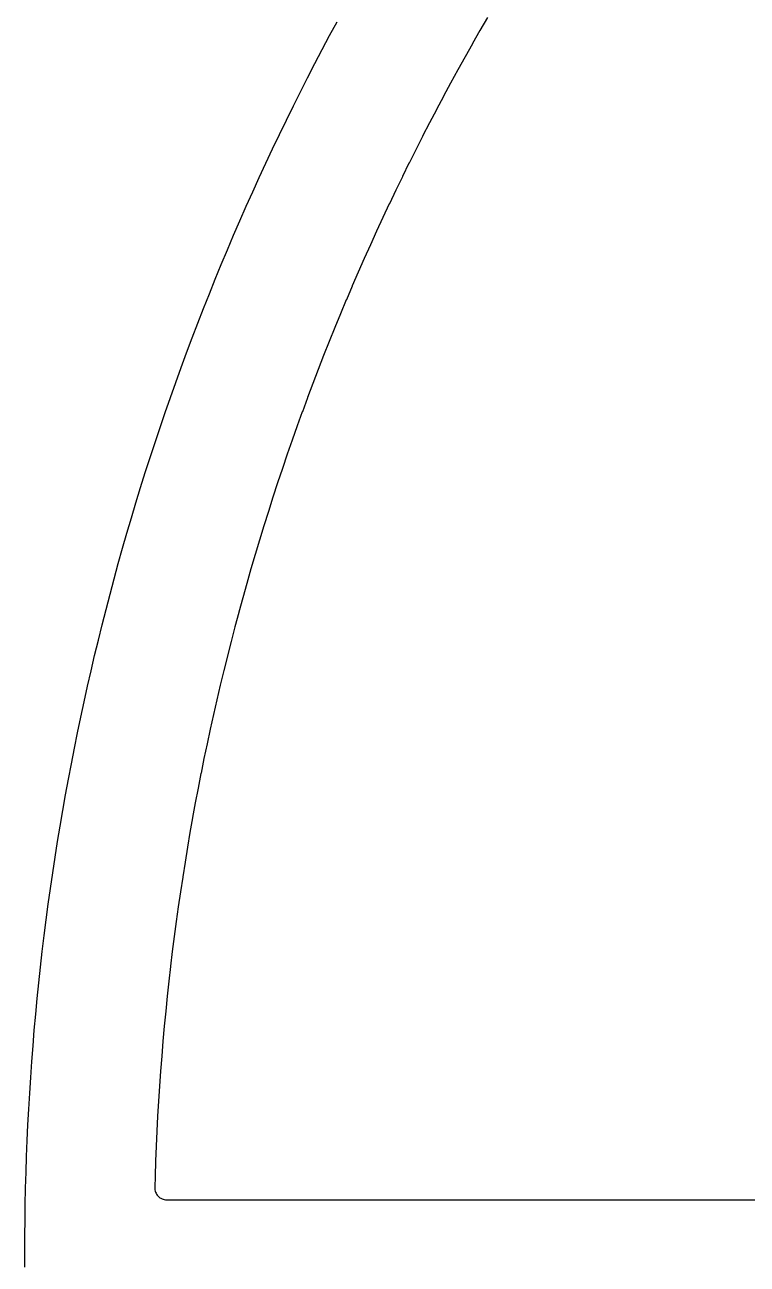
# Model space of a CAD drawing. Header units: millimetres. Extents: x -54 to 54, y -54 to 54.
# Drawn here: x -54 to -38.89, y -0.27 to 25.68 of the extents above; entities that cross this region are included whole.
import ezdxf

# ---------------------------------------------------------------- set-up
doc = ezdxf.new("R2010")
doc.units = ezdxf.units.MM
doc.layers.add('CUT_INNER', color=6, linetype='Continuous')
doc.layers.add('CUT_OUTER', color=1, linetype='Continuous')

msp = doc.modelspace()

# ---------------------------------------------------------------- linework, layer by layer
at = {"layer": 'CUT_INNER'}
msp.add_lwpolyline([(-44.3222, 25.8309), (-44.4791, 25.5597), (-44.4799, 25.5584), (-44.6351, 25.2863), (-44.6358, 25.285), (-44.7894, 25.012), (-44.7901, 25.0107), (-44.942, 24.7367), (-44.9428, 24.7354), (-45.093, 24.4605), (-45.0937, 24.4591), (-45.2422, 24.1833), (-45.2429, 24.182), (-45.3897, 23.9053), (-45.3904, 23.9039), (-45.5356, 23.6263), (-45.5363, 23.625), (-45.6797, 23.3465), (-45.6804, 23.3451), (-45.8221, 23.0657), (-45.8227, 23.0644), (-45.9627, 22.7842), (-45.9634, 22.7828), (-46.1017, 22.5017), (-46.1023, 22.5003), (-46.2389, 22.2184), (-46.2395, 22.217), (-46.3743, 21.9343), (-46.375, 21.9329), (-46.508, 21.6493), (-46.5087, 21.6479), (-46.64, 21.3635), (-46.6406, 21.3621), (-46.7702, 21.077), (-46.7708, 21.0756), (-46.8986, 20.7896), (-46.8993, 20.7882), (-47.0253, 20.5014), (-47.0259, 20.5), (-47.1502, 20.2125), (-47.1508, 20.2111), (-47.2734, 19.9228), (-47.274, 19.9214), (-47.3947, 19.6324), (-47.3953, 19.631), (-47.5143, 19.3412), (-47.5149, 19.3398), (-47.6321, 19.0493), (-47.6326, 19.0479), (-47.7481, 18.7567), (-47.7486, 18.7552), (-47.8623, 18.4633), (-47.8628, 18.4619), (-47.9746, 18.1693), (-47.9752, 18.1679), (-48.0852, 17.8746), (-48.0858, 17.8732), (-48.194, 17.5792), (-48.1945, 17.5778), (-48.3009, 17.2832), (-48.3015, 17.2817), (-48.4061, 16.9865), (-48.4066, 16.985), (-48.5094, 16.6891), (-48.5099, 16.6877), (-48.6109, 16.3912), (-48.6114, 16.3897), (-48.7106, 16.0926), (-48.711, 16.0911), (-48.8084, 15.7934), (-48.8089, 15.792), (-48.9044, 15.4936), (-48.9048, 15.4922), (-48.9985, 15.1933), (-48.999, 15.1918), (-49.0908, 14.8923), (-49.0913, 14.8909), (-49.1813, 14.5908), (-49.1817, 14.5894), (-49.2699, 14.2888), (-49.2703, 14.2873), (-49.3566, 13.9862), (-49.357, 13.9847), (-49.4415, 13.6831), (-49.4419, 13.6816), (-49.5245, 13.3795), (-49.5249, 13.378), (-49.6057, 13.0753), (-49.6061, 13.0739), (-49.685, 12.7707), (-49.6854, 12.7692), (-49.7624, 12.4656), (-49.7628, 12.4641), (-49.838, 12.1601), (-49.8383, 12.1586), (-49.9116, 11.854), (-49.912, 11.8525), (-49.9834, 11.5476), (-49.9838, 11.5461), (-50.0533, 11.2406), (-50.0537, 11.2391), (-50.1214, 10.9333), (-50.1217, 10.9318), (-50.1875, 10.6256), (-50.1878, 10.6241), (-50.2518, 10.3174), (-50.2521, 10.3159), (-50.3141, 10.0089), (-50.3144, 10.0074), (-50.3746, 9.7), (-50.3749, 9.6985), (-50.4332, 9.3907), (-50.4334, 9.3892), (-50.4898, 9.0811), (-50.4901, 9.0796), (-50.5446, 8.7711), (-50.5449, 8.7696), (-50.5975, 8.4608), (-50.5977, 8.4593), (-50.6484, 8.1502), (-50.6487, 8.1487), (-50.6975, 7.8393), (-50.6977, 7.8377), (-50.7446, 7.528), (-50.7449, 7.5265), (-50.7899, 7.2165), (-50.7901, 7.215), (-50.8332, 6.9048), (-50.8334, 6.9032), (-50.8746, 6.5927), (-50.8748, 6.5912), (-50.9141, 6.2804), (-50.9143, 6.2789), (-50.9517, 5.9679), (-50.9519, 5.9664), (-50.9873, 5.6552), (-50.9875, 5.6536), (-51.0211, 5.3422), (-51.0212, 5.3407), (-51.0529, 5.029), (-51.053, 5.0275), (-51.0828, 4.7157), (-51.0829, 4.7142), (-51.1108, 4.4022), (-51.1109, 4.4006), (-51.1368, 4.0885), (-51.1369, 4.0869), (-51.1609, 3.7746), (-51.1611, 3.7731), (-51.1831, 3.4606), (-51.1832, 3.4591), (-51.2034, 3.1465), (-51.2035, 3.145), (-51.2218, 2.8323), (-51.2218, 2.8308), (-51.2382, 2.5179), (-51.2382, 2.5164), (-51.2527, 2.2035), (-51.2527, 2.202), (-51.2652, 1.889), (-51.2653, 1.8874), (-51.2758, 1.5744), (-51.2759, 1.5729), (-51.2824, 1.3369), (-51.2818, 1.3119), (-51.2788, 1.2872), (-51.2733, 1.2628), (-51.2654, 1.2391), (-51.2552, 1.2164), (-51.2427, 1.1947), (-51.2282, 1.1744), (-51.2117, 1.1557), (-51.1934, 1.1387), (-51.1735, 1.1236), (-51.1522, 1.1105), (-51.1298, 1.0997), (-51.1063, 1.0911), (-51.0821, 1.085), (-51.0574, 1.0812), (-51.0325, 1.08), (-36.1674, 1.08)], dxfattribs=at)
at = {"layer": 'CUT_OUTER'}
msp.add_lwpolyline([(-53.999, -0.3313), (-54, 0), (-53.999, 0.3313), (-53.9959, 0.6627), (-53.9909, 0.994), (-53.9842, 1.3031), (-53.9838, 1.3245), (-53.9746, 1.6557), (-53.9634, 1.9868), (-53.9502, 2.3179), (-53.935, 2.6489), (-53.9177, 2.9798), (-53.8984, 3.3106), (-53.8771, 3.6412), (-53.8537, 3.9717), (-53.8284, 4.3021), (-53.8009, 4.6323), (-53.7715, 4.9623), (-53.74, 5.2922), (-53.7066, 5.6218), (-53.6711, 5.9512), (-53.6335, 6.2804), (-53.594, 6.6094), (-53.5524, 6.9381), (-53.5088, 7.2666), (-53.4632, 7.5948), (-53.4156, 7.9227), (-53.366, 8.2503), (-53.3144, 8.5776), (-53.2608, 8.9046), (-53.2051, 9.2312), (-53.1475, 9.5575), (-53.0878, 9.8834), (-53.0262, 10.209), (-52.9626, 10.5341), (-52.8969, 10.8589), (-52.8293, 11.1833), (-52.7597, 11.5072), (-52.6881, 11.8307), (-52.6145, 12.1538), (-52.5389, 12.4764), (-52.4614, 12.7985), (-52.3819, 13.1202), (-52.3004, 13.4414), (-52.2169, 13.762), (-52.1315, 14.0821), (-52.0441, 14.4018), (-51.9548, 14.7208), (-51.8635, 15.0393), (-51.7702, 15.3573), (-51.675, 15.6746), (-51.5778, 15.9914), (-51.4788, 16.3076), (-51.3777, 16.6232), (-51.2748, 16.9381), (-51.1699, 17.2524), (-51.063, 17.566), (-50.9543, 17.879), (-50.8436, 18.1913), (-50.7311, 18.503), (-50.6166, 18.8139), (-50.5002, 19.1241), (-50.3819, 19.4336), (-50.2617, 19.7424), (-50.1396, 20.0504), (-50.0156, 20.3577), (-49.8898, 20.6642), (-49.7621, 20.9699), (-49.6324, 21.2749), (-49.501, 21.579), (-49.3676, 21.8823), (-49.2324, 22.1848), (-49.0954, 22.4865), (-48.9565, 22.7873), (-48.8157, 23.0873), (-48.6732, 23.3864), (-48.5288, 23.6846), (-48.3825, 23.9819), (-48.2345, 24.2783), (-48.0846, 24.5738), (-47.9329, 24.8684), (-47.7794, 25.1621), (-47.6241, 25.4547), (-47.467, 25.7465)], dxfattribs=at)

doc.saveas('drawing.dxf')
